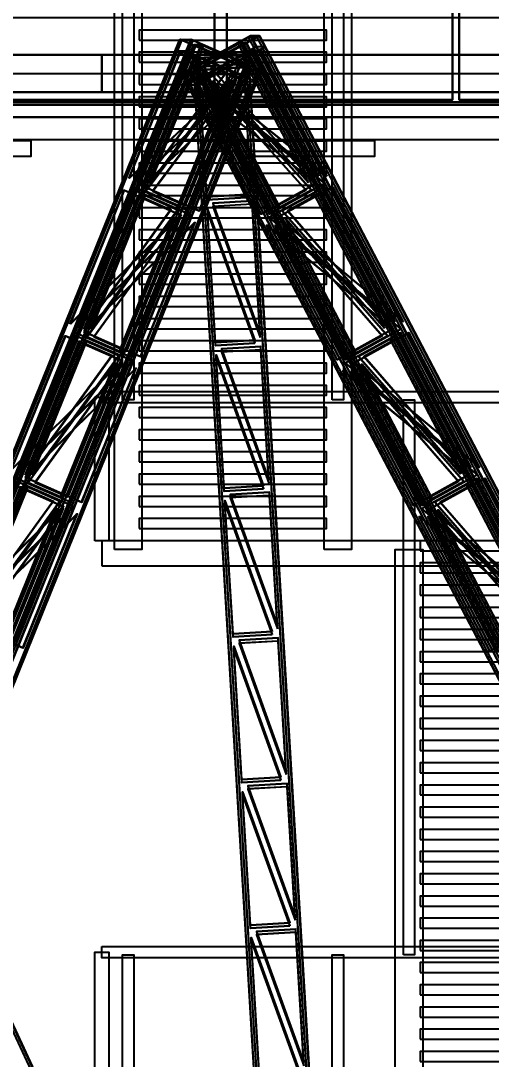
# Model space of a CAD drawing. Header units: millimetres. Extents: x -84906 to 117550, y -3000 to 338000.
# Drawn here: x 4050 to 7819, y 111956 to 120273 of the extents above; entities that cross this region are included whole.
import ezdxf

# ---------------------------------------------------------------- set-up
doc = ezdxf.new("R2010")
doc.units = ezdxf.units.MM
for name, color, linetype, lineweight in [('D-STR-CORE', 7, 'Continuous', 25), ('D-STR-DECK', 7, 'Continuous', 25), ('D-STR-DIM', 7, 'Continuous', 13), ('D-STR-STRC', 7, 'Continuous', 25)]:
    doc.layers.add(name, color=color, linetype=linetype, lineweight=lineweight)
doc.styles.add('OpenSansCondensed-Light', font='OpenSansCondensed-Light.ttf')
doc.styles.add('TOWER_UNICODE', font='Arial Unicode.ttf')
doc.dimstyles.new('EZDXF', dxfattribs={"dimtxt": 0.25, "dimasz": 0.175, "dimexe": 0.375, "dimexo": 0.125, "dimgap": 0.1, "dimtad": 1, "dimlfac": 100, "dimzin": 12, "dimdsep": 46, "dimtxsty": 'OpenSansCondensed-Light', "dimblk": 'ARCHTICK', "dimcen": 2.5, "dimazin": 3, "dimtfac": 0.5, "dimtmove": 2, "dimatfit": 3})

# ---------------------------------------------------------------- blocks, each defined once
blk = doc.blocks.new('_ARCHTICK')
at = {"color": 0, "linetype": 'BYBLOCK', "const_width": 0.15}
blk.add_lwpolyline([(-0.5, -0.5), (0.5, 0.5)], dxfattribs=at)

msp = doc.modelspace()

# ---------------------------------------------------------------- linework, layer by layer
at = {"layer": 'D-STR-CORE'}
for points in [[(4865, 117238.3), (4865, 121684.2), (4955, 121684.2), (4955, 117238.3)], [(6545, 117238.3), (6545, 121684.2), (6635, 121684.2), (6635, 117238.3)], [(4800, 116038.3), (4800, 120484.2), (5020, 120484.2), (5020, 116038.3)], [(6480, 116038.3), (6480, 120484.2), (6700, 120484.2), (6700, 116038.3)], [(5000, 120118.5), (6500, 120118.5), (6500, 120198.5), (5000, 120198.5)], [(5000, 119940.7), (6500, 119940.7), (6500, 120020.7), (5000, 120020.7)], [(5000, 119762.8), (6500, 119762.8), (6500, 119842.8), (5000, 119842.8)], [(5000, 119585), (6500, 119585), (6500, 119665), (5000, 119665)], [(5000, 119407.2), (6500, 119407.2), (6500, 119487.2), (5000, 119487.2)], [(5000, 119229.3), (6500, 119229.3), (6500, 119309.3), (5000, 119309.3)], [(5000, 119051.5), (6500, 119051.5), (6500, 119131.5), (5000, 119131.5)], [(5000, 118873.7), (6500, 118873.7), (6500, 118953.7), (5000, 118953.7)], [(5000, 118695.8), (6500, 118695.8), (6500, 118775.8), (5000, 118775.8)], [(5000, 118518), (6500, 118518), (6500, 118598), (5000, 118598)], [(5000, 118340.2), (6500, 118340.2), (6500, 118420.2), (5000, 118420.2)], [(5000, 118162.3), (6500, 118162.3), (6500, 118242.3), (5000, 118242.3)], [(5000, 117984.5), (6500, 117984.5), (6500, 118064.5), (5000, 118064.5)], [(5000, 117806.7), (6500, 117806.7), (6500, 117886.7), (5000, 117886.7)], [(5000, 117628.8), (6500, 117628.8), (6500, 117708.8), (5000, 117708.8)], [(5000, 117451), (6500, 117451), (6500, 117531), (5000, 117531)], [(4700, 117303.3), (9300, 117303.3), (9300, 117213.3), (4700, 117213.3)], [(5000, 117273.2), (6500, 117273.2), (6500, 117353.2), (5000, 117353.2)], [(4645, 116108.3), (4645, 117258.3), (4755, 117258.3), (4755, 116108.3)], [(7115, 112792.5), (7115, 117238.3), (7205, 117238.3), (7205, 112792.5)], [(5000, 117095.3), (6500, 117095.3), (6500, 117175.3), (5000, 117175.3)], [(5000, 116917.5), (6500, 116917.5), (6500, 116997.5), (5000, 116997.5)], [(5000, 116739.7), (6500, 116739.7), (6500, 116819.7), (5000, 116819.7)], [(5000, 116561.8), (6500, 116561.8), (6500, 116641.8), (5000, 116641.8)], [(5000, 116384), (6500, 116384), (6500, 116464), (5000, 116464)], [(5000, 116206.2), (6500, 116206.2), (6500, 116286.2), (5000, 116286.2)], [(4700, 115908.3), (9300, 115908.3), (9300, 116108.3), (4700, 116108.3)], [(7050, 111592.5), (7050, 116038.3), (7270, 116038.3), (7270, 111592.5)], [(7250, 116028.3), (8750, 116028.3), (8750, 116108.3), (7250, 116108.3)], [(7250, 115850.5), (8750, 115850.5), (8750, 115930.5), (7250, 115930.5)], [(7250, 115672.7), (8750, 115672.7), (8750, 115752.7), (7250, 115752.7)], [(7250, 115494.8), (8750, 115494.8), (8750, 115574.8), (7250, 115574.8)], [(7250, 115317), (8750, 115317), (8750, 115397), (7250, 115397)], [(7250, 115139.2), (8750, 115139.2), (8750, 115219.2), (7250, 115219.2)], [(7250, 114961.3), (8750, 114961.3), (8750, 115041.3), (7250, 115041.3)], [(7250, 114783.5), (8750, 114783.5), (8750, 114863.5), (7250, 114863.5)], [(7250, 114605.7), (8750, 114605.7), (8750, 114685.7), (7250, 114685.7)], [(7250, 114427.8), (8750, 114427.8), (8750, 114507.8), (7250, 114507.8)], [(7250, 114250), (8750, 114250), (8750, 114330), (7250, 114330)], [(7250, 114072.2), (8750, 114072.2), (8750, 114152.2), (7250, 114152.2)], [(7250, 113894.3), (8750, 113894.3), (8750, 113974.3), (7250, 113974.3)], [(7250, 113716.5), (8750, 113716.5), (8750, 113796.5), (7250, 113796.5)], [(7250, 113538.7), (8750, 113538.7), (8750, 113618.7), (7250, 113618.7)], [(7250, 113360.8), (8750, 113360.8), (8750, 113440.8), (7250, 113440.8)], [(7250, 113183), (8750, 113183), (8750, 113263), (7250, 113263)], [(7250, 113005.2), (8750, 113005.2), (8750, 113085.2), (7250, 113085.2)], [(7250, 112827.3), (8750, 112827.3), (8750, 112907.3), (7250, 112907.3)], [(4645, 111662.5), (4645, 112812.5), (4755, 112812.5), (4755, 111662.5)], [(4700, 112857.5), (9300, 112857.5), (9300, 112767.5), (4700, 112767.5)], [(4865, 108346.7), (4865, 112792.5), (4955, 112792.5), (4955, 108346.7)], [(6545, 108346.7), (6545, 112792.5), (6635, 112792.5), (6635, 108346.7)], [(7250, 112649.5), (8750, 112649.5), (8750, 112729.5), (7250, 112729.5)], [(7250, 112471.7), (8750, 112471.7), (8750, 112551.7), (7250, 112551.7)], [(7250, 112293.8), (8750, 112293.8), (8750, 112373.8), (7250, 112373.8)], [(7250, 112116), (8750, 112116), (8750, 112196), (7250, 112196)], [(7250, 111938.2), (8750, 111938.2), (8750, 112018.2), (7250, 112018.2)]]:
    msp.add_lwpolyline(points, close=True, dxfattribs=at)
at = {"layer": 'D-STR-DECK'}
for points in [[(-11014.6, 119500), (-11070, 120300), (11070, 120300), (11014.6, 119500)], [(-11014.6, 119500), (-11070, 120300), (11070, 120300), (11014.6, 119500)], [(-13297.5, 119700), (-13297.5, 120000), (13297.5, 120000), (13297.5, 119700)], [(-13297.5, 119700), (-13297.5, 120000), (13297.5, 120000), (13297.5, 119700)], [(-13297.5, 119700), (4700, 119700), (4700, 120000), (-13297.5, 120000)], [(4700, 119700), (9300, 119700), (9300, 120000), (4700, 120000)], [(4700, 119700), (9300, 119700), (9300, 120000), (4700, 120000)], [(-11014.6, 119500), (-11014.6, 119850), (11014.6, 119850), (11014.6, 119500)], [(-11014.6, 119500), (-11014.6, 119850), (11014.6, 119850), (11014.6, 119500)], [(-11014.6, 119320), (-11014.6, 119500), (11014.6, 119500), (11014.6, 119320)], [(-11014.6, 119320), (-11014.6, 119500), (11014.6, 119500), (11014.6, 119320)], [(3479.6, 119315), (4130.5, 119315), (4130.5, 119185), (3479.6, 119185)], [(3479.6, 119315), (4130.5, 119315), (4130.5, 119185), (3479.6, 119185)], [(5799.3, 119315), (6884.2, 119315), (6884.2, 119185), (5799.3, 119185)], [(5799.3, 119315), (6884.2, 119315), (6884.2, 119185), (5799.3, 119185)]]:
    msp.add_lwpolyline(points, close=True, dxfattribs=at)
at = {"layer": 'D-STR-STRC'}
for points in [[(-11303.4, 120400), (-11303.4, 119600), (11303.4, 119600), (11303.4, 120400)], [(11303.4, 120400), (11303.4, 119600), (-11303.4, 119600), (-11303.4, 120400)], [(3795.3, 120360), (3795.3, 119640), (5601.7, 119640), (5601.7, 120360)], [(5601.7, 120360), (5601.7, 119640), (3795.3, 119640), (3795.3, 120360)], [(5601.7, 120400), (5601.7, 120400), (5601.7, 119600), (5601.7, 119600)], [(5601.7, 120400), (5601.7, 120400), (5601.7, 119600), (5601.7, 119600)], [(5701.7, 120400), (5701.7, 120400), (5701.7, 119600), (5701.7, 119600)], [(5701.7, 120400), (5701.7, 120400), (5701.7, 119600), (5701.7, 119600)], [(5701.7, 120360), (5701.7, 119640), (7508.1, 119640), (7508.1, 120360)], [(7508.1, 120360), (7508.1, 119640), (5701.7, 119640), (5701.7, 120360)], [(7563.1, 120360), (7563.1, 119640), (9392, 119640), (9392, 120360)], [(9392, 120360), (9392, 119640), (7563.1, 119640), (7563.1, 120360)], [(-328.3, 106124.2), (237.1, 105875.8), (5888.8, 119875.8), (5323.4, 120124.2)], [(-323.7, 106124.2), (241.6, 105875.8), (5893.4, 119875.8), (5328, 120124.2)], [(6807.4, 106138.2), (6248.7, 105861.8), (-243.3, 119861.8), (315.5, 120138.2)], [(-241.6, 106124.2), (323.7, 105875.8), (5975.4, 119875.8), (5410.1, 120124.2)], [(6811.4, 106138.2), (6252.7, 105861.8), (-239.3, 119861.8), (319.5, 120138.2)], [(-237.1, 106124.2), (328.3, 105875.8), (5980, 119875.8), (5414.6, 120124.2)], [(5323.4, 120124.2), (5414.6, 120124.2), (5432.3, 120116.4), (5341.1, 120116.4)], [(5323.4, 120124.2), (5414.6, 120124.2), (5980, 119875.8), (5888.8, 119875.8)], [(13222.9, 106151.5), (12673.4, 105848.5), (5341.2, 119848.5), (5890.7, 120151.5)], [(5962.2, 120151.5), (5890.7, 120151.5), (5341.2, 119848.5), (5412.7, 119848.5)], [(13226.5, 106151.5), (12677, 105848.5), (5344.8, 119848.5), (5894.3, 120151.5)], [(13290.9, 106151.5), (12741.3, 105848.5), (5409.1, 119848.5), (5958.6, 120151.5)], [(13294.4, 106151.5), (12744.9, 105848.5), (5412.7, 119848.5), (5962.2, 120151.5)], [(5962.2, 120151.5), (5890.7, 120151.5), (5873.6, 120142), (5945, 120142)], [(-215.4, 106081.5), (155.6, 105918.5), (5807.3, 119918.5), (5436.3, 120081.5)], [(-210.9, 106081.5), (160.1, 105918.5), (5811.9, 119918.5), (5440.8, 120081.5)], [(-160.1, 106081.5), (210.9, 105918.5), (5862.6, 119918.5), (5491.6, 120081.5)], [(-155.6, 106081.5), (215.4, 105918.5), (5867.1, 119918.5), (5496.1, 120081.5)], [(5286.2, 120032), (5377.4, 120032), (5942.8, 119783.6), (5851.6, 119783.6)], [(6008.4, 120063.4), (5936.9, 120063.4), (5387.3, 119760.5), (5458.8, 119760.5)], [(6711.6, 106026.1), (6272.4, 106000.1), (5432.1, 120000.1), (5871.3, 120026.1)], [(5871.3, 120026.1), (5871.3, 119999.9), (5432.1, 119973.9), (5432.1, 120000.1)], [(6711.6, 106026.1), (6272.4, 106000.1), (5432.1, 120000.1), (5871.3, 120026.1)], [(5871.3, 119999.9), (5871.3, 120026.1), (5432.1, 120000.1), (5432.1, 119973.9)], [(6711.6, 106024.2), (6272.4, 105998.2), (5432.1, 119998.2), (5871.3, 120024.2)], [(6711.6, 106024.2), (6272.4, 105998.2), (5432.1, 119998.2), (5871.3, 120024.2)], [(5496.1, 120081.5), (5436.3, 120081.5), (5453.9, 120073.7), (5513.8, 120073.7)], [(5496.1, 120081.5), (5436.3, 120081.5), (5807.3, 119918.5), (5867.1, 119918.5)], [(13140.8, 106099.4), (12780.2, 105900.6), (5447.9, 119900.6), (5808.6, 120099.4)], [(5808.6, 120099.4), (5855.5, 120099.4), (5494.9, 119900.6), (5447.9, 119900.6)], [(13144.4, 106099.4), (12783.7, 105900.6), (5451.5, 119900.6), (5812.1, 120099.4)], [(6434, 119029.7), (5902.5, 120044.4), (5460.3, 119800.7)], [(6437.5, 119029.7), (5906.1, 120044.4), (5463.9, 119800.7)], [(13184.1, 106099.4), (12823.5, 105900.6), (5491.3, 119900.6), (5851.9, 120099.4)], [(13187.7, 106099.4), (12827.1, 105900.6), (5494.9, 119900.6), (5855.5, 120099.4)], [(6501.9, 119029.7), (5970.4, 120044.4), (5528.2, 119800.7)], [(6505.4, 119029.7), (5974, 120044.4), (5531.8, 119800.7)], [(5808.6, 120099.4), (5855.5, 120099.4), (5838.3, 120089.9), (5791.4, 120089.9)], [(5871.3, 120026.1), (5871.3, 119999.9), (5851.4, 119998.7), (5851.4, 120024.9)], [(5871.3, 119999.9), (5871.3, 120026.1), (5851.4, 120024.9), (5851.4, 119998.7)], [(4914.8, 119008.8), (5321.6, 120016.5), (5776.5, 119816.6)], [(4919.3, 119008.8), (5326.1, 120016.5), (5781.1, 119816.6)], [(5001.4, 119008.8), (5408.2, 120016.5), (5863.1, 119816.6)], [(5006, 119008.8), (5412.8, 120016.5), (5867.7, 119816.6)], [(5027.6, 118966.1), (5434.4, 119973.8), (5695, 119859.3)], [(5032.2, 118966.1), (5439, 119973.8), (5699.6, 119859.3)], [(5082.9, 118966.1), (5489.7, 119973.8), (5750.3, 119859.3)], [(5087.5, 118966.1), (5494.3, 119973.8), (5754.9, 119859.3)], [(5458.9, 119989.3), (5399.1, 119989.3), (5770.1, 119826.3), (5829.9, 119826.3)], [(6711.6, 106001.8), (6272.4, 105975.8), (5432.1, 119975.8), (5871.3, 120001.8)], [(6711.6, 106001.8), (6272.4, 105975.8), (5432.1, 119975.8), (5871.3, 120001.8)], [(5452.1, 120001.3), (5452.1, 119975.1), (5432.1, 119973.9), (5432.1, 120000.1)], [(5452.1, 119975.1), (5452.1, 120001.3), (5432.1, 120000.1), (5432.1, 119973.9)], [(6711.6, 105999.9), (6272.4, 105973.9), (5432.1, 119973.9), (5871.3, 119999.9)], [(6711.6, 105999.9), (6272.4, 105973.9), (5432.1, 119973.9), (5871.3, 119999.9)], [(5854.7, 120011.3), (5901.6, 120011.3), (5541, 119812.5), (5494.1, 119812.5)], [(6351.8, 118977.7), (5820.4, 119992.4), (5567.1, 119852.7)], [(6355.4, 118977.7), (5823.9, 119992.4), (5570.6, 119852.7)], [(6395.1, 118977.7), (5863.7, 119992.4), (5610.4, 119852.7)], [(6398.7, 118977.7), (5867.3, 119992.4), (5614, 119852.7)], [(5429.9, 119858), (5358.4, 119858), (5341.2, 119848.5), (5412.7, 119848.5)], [(5877.3, 119927), (5877.3, 119900.8), (5438.1, 119874.8), (5438.1, 119901)], [(5877.3, 119900.8), (5877.3, 119927), (5438.1, 119901), (5438.1, 119874.8)], [(5465.1, 119910.1), (5512, 119910.1), (5494.9, 119900.6), (5447.9, 119900.6)], [(5854.9, 118881.7), (5540.4, 118863.1), (5480.7, 119858.8)], [(5854.9, 118881.7), (5540.4, 118863.1), (5480.7, 119858.8)], [(5854.9, 118879.8), (5540.4, 118861.2), (5480.7, 119856.9)], [(5854.9, 118879.8), (5540.4, 118861.2), (5480.7, 119856.9)], [(5897.1, 118928.9), (5837.3, 119924.6), (5522.9, 119906)], [(5897.1, 118928.9), (5837.3, 119924.6), (5522.9, 119906)], [(5897.1, 118927), (5837.3, 119922.7), (5522.9, 119904.1)], [(5897.1, 118927), (5837.3, 119922.7), (5522.9, 119904.1)], [(5897.1, 118904.6), (5837.3, 119900.3), (5522.9, 119881.7)], [(5897.1, 118904.6), (5837.3, 119900.3), (5522.9, 119881.7)], [(5897.1, 118902.7), (5837.3, 119898.4), (5522.9, 119879.8)], [(5897.1, 118902.7), (5837.3, 119898.4), (5522.9, 119879.8)], [(5849.5, 119926.3), (5789.6, 119926.3), (5807.3, 119918.5), (5867.1, 119918.5)], [(5871.1, 119883.6), (5962.3, 119883.6), (5980, 119875.8), (5888.8, 119875.8)], [(5050.6, 118907.2), (5311.2, 118792.7), (5718, 119800.4)], [(5055.2, 118907.2), (5315.8, 118792.7), (5722.6, 119800.4)], [(5105.9, 118907.2), (5366.5, 118792.7), (5773.3, 119800.4)], [(5110.5, 118907.2), (5371.1, 118792.7), (5777.9, 119800.4)], [(5854.9, 118857.4), (5540.4, 118838.8), (5480.7, 119834.5)], [(5854.9, 118857.4), (5540.4, 118838.8), (5480.7, 119834.5)], [(5854.9, 118855.5), (5540.4, 118836.8), (5480.7, 119832.5)], [(5854.9, 118855.5), (5540.4, 118836.8), (5480.7, 119832.5)], [(6333.9, 118916.7), (6080.6, 118777.1), (5549.2, 119791.8)], [(6337.5, 118916.7), (6084.2, 118777.1), (5552.8, 119791.8)], [(6377.3, 118916.7), (6124, 118777.1), (5592.5, 119791.8)], [(6380.8, 118916.7), (6127.5, 118777.1), (5596.1, 119791.8)], [(4937.8, 118949.9), (5392.7, 118750), (5799.5, 119757.7)], [(4942.3, 118949.9), (5397.3, 118750), (5804.1, 119757.7)], [(5024.4, 118949.9), (5479.4, 118750), (5886.2, 119757.7)], [(5029, 118949.9), (5483.9, 118750), (5890.7, 119757.7)], [(6416.1, 118968.8), (5973.9, 118725), (5442.4, 119739.7)], [(6419.7, 118968.8), (5977.5, 118725), (5446, 119739.7)], [(6484, 118968.8), (6041.8, 118725), (5510.4, 119739.7)], [(6487.6, 118968.8), (6045.4, 118725), (5513.9, 119739.7)], [(7045, 117863.1), (6480.1, 118941.6), (6037.9, 118697.9)], [(7048.5, 117863.1), (6483.7, 118941.6), (6041.5, 118697.9)], [(7112.9, 117863.1), (6548, 118941.6), (6105.8, 118697.9)], [(7116.5, 117863.1), (6551.6, 118941.6), (6109.4, 118697.9)], [(4443.8, 117842.2), (4877.6, 118916.7), (5332.5, 118716.8)], [(4448.3, 117842.2), (4882.1, 118916.7), (5337.1, 118716.8)], [(4530.4, 117842.2), (4964.2, 118916.7), (5419.1, 118716.8)], [(4535, 117842.2), (4968.8, 118916.7), (5423.7, 118716.8)], [(4556.6, 117799.5), (4990.4, 118874), (5251, 118759.5)], [(4561.2, 117799.5), (4995, 118874), (5255.6, 118759.5)], [(4611.9, 117799.5), (5045.7, 118874), (5306.3, 118759.5)], [(4616.5, 117799.5), (5050.3, 118874), (5310.9, 118759.5)], [(6962.8, 117811), (6397.9, 118889.6), (6144.6, 118749.9)], [(6966.4, 117811), (6401.5, 118889.6), (6148.2, 118749.9)], [(7006.2, 117811), (6441.3, 118889.6), (6188, 118749.9)], [(7009.7, 117811), (6444.8, 118889.6), (6191.5, 118749.9)], [(5967.1, 117762.3), (5903.1, 118829.8), (5588.6, 118811.2)], [(5967.1, 117762.3), (5903.1, 118829.8), (5588.6, 118811.2)], [(5967.1, 117760.4), (5903.1, 118827.9), (5588.6, 118809.3)], [(5967.1, 117760.4), (5903.1, 118827.9), (5588.6, 118809.3)], [(5967.1, 117738), (5903.1, 118805.5), (5588.6, 118786.9)], [(5967.1, 117738), (5903.1, 118805.5), (5588.6, 118786.9)], [(5967.1, 117736), (5903.1, 118803.6), (5588.6, 118785)], [(5967.1, 117736), (5903.1, 118803.6), (5588.6, 118785)], [(4579.6, 117740.5), (4840.2, 117626), (5274, 118700.5)], [(4584.2, 117740.5), (4844.8, 117626), (5278.6, 118700.5)], [(4634.9, 117740.5), (4895.5, 117626), (5329.3, 118700.5)], [(4639.5, 117740.5), (4900.1, 117626), (5333.9, 118700.5)], [(5924.9, 117715), (5610.4, 117696.4), (5546.4, 118764)], [(5924.9, 117715), (5610.4, 117696.4), (5546.4, 118764)], [(5924.9, 117713.1), (5610.4, 117694.5), (5546.4, 118762)], [(5924.9, 117713.1), (5610.4, 117694.5), (5546.4, 118762)], [(5924.9, 117690.7), (5610.4, 117672.1), (5546.4, 118739.6)], [(5924.9, 117690.7), (5610.4, 117672.1), (5546.4, 118739.6)], [(5924.9, 117688.8), (5610.4, 117670.2), (5546.4, 118737.7)], [(5924.9, 117688.8), (5610.4, 117670.2), (5546.4, 118737.7)], [(6944.9, 117750.1), (6691.6, 117610.4), (6126.8, 118689)], [(6948.5, 117750.1), (6695.2, 117610.4), (6130.3, 118689)], [(6988.3, 117750.1), (6735, 117610.4), (6170.1, 118689)], [(6991.8, 117750.1), (6738.6, 117610.4), (6173.7, 118689)], [(4466.8, 117783.2), (4921.7, 117583.3), (5355.5, 118657.8)], [(4471.4, 117783.2), (4926.3, 117583.3), (5360.1, 118657.8)], [(4553.4, 117783.2), (5008.4, 117583.3), (5442.2, 118657.8)], [(4558, 117783.2), (5012.9, 117583.3), (5446.7, 118657.8)], [(7027.1, 117802.1), (6584.9, 117558.4), (6020, 118636.9)], [(7030.7, 117802.1), (6588.5, 117558.4), (6023.6, 118636.9)], [(7095, 117802.1), (6652.8, 117558.4), (6087.9, 118636.9)], [(7098.6, 117802.1), (6656.4, 117558.4), (6091.5, 118636.9)], [(7656, 116696.4), (7091.1, 117775), (6648.9, 117531.2)], [(7659.6, 116696.4), (7094.7, 117775), (6652.5, 117531.2)], [(7723.9, 116696.4), (7159, 117775), (6716.8, 117531.2)], [(7727.5, 116696.4), (7162.6, 117775), (6720.4, 117531.2)], [(3972.8, 116675.5), (4406.6, 117750), (4861.5, 117550.1)], [(3977.4, 116675.5), (4411.1, 117750), (4866.1, 117550.1)], [(4059.5, 116675.5), (4493.2, 117750), (4948.2, 117550.1)], [(4064, 116675.5), (4497.8, 117750), (4952.7, 117550.1)], [(4085.7, 116632.8), (4519.4, 117707.3), (4780, 117592.8)], [(4090.2, 116632.8), (4524, 117707.3), (4784.6, 117592.8)], [(4141, 116632.8), (4574.7, 117707.3), (4835.3, 117592.8)], [(4145.5, 116632.8), (4579.3, 117707.3), (4839.9, 117592.8)], [(7573.8, 116644.3), (7008.9, 117722.9), (6755.7, 117583.3)], [(7577.4, 116644.3), (7012.5, 117722.9), (6759.2, 117583.3)], [(7617.2, 116644.3), (7052.3, 117722.9), (6799, 117583.3)], [(7620.7, 116644.3), (7055.9, 117722.9), (6802.6, 117583.3)], [(6037.1, 116595.6), (5973.1, 117663.2), (5658.6, 117644.5)], [(6037.1, 116595.6), (5973.1, 117663.2), (5658.6, 117644.5)], [(6037.1, 116593.7), (5973.1, 117661.2), (5658.6, 117642.6)], [(6037.1, 116593.7), (5973.1, 117661.2), (5658.6, 117642.6)], [(6037.1, 116571.3), (5973.1, 117638.8), (5658.6, 117620.2)], [(6037.1, 116571.3), (5973.1, 117638.8), (5658.6, 117620.2)], [(6037.1, 116569.4), (5973.1, 117636.9), (5658.6, 117618.3)], [(6037.1, 116569.4), (5973.1, 117636.9), (5658.6, 117618.3)], [(4108.7, 116573.9), (4369.3, 116459.4), (4803, 117533.9)], [(4113.2, 116573.9), (4373.8, 116459.4), (4807.6, 117533.9)], [(4164, 116573.9), (4424.6, 116459.4), (4858.3, 117533.9)], [(4168.5, 116573.9), (4429.1, 116459.4), (4862.9, 117533.9)], [(5994.9, 116548.3), (5680.5, 116529.7), (5616.4, 117597.3)], [(5994.9, 116548.3), (5680.5, 116529.7), (5616.4, 117597.3)], [(5994.9, 116546.4), (5680.5, 116527.8), (5616.4, 117595.4)], [(5994.9, 116546.4), (5680.5, 116527.8), (5616.4, 117595.4)], [(5994.9, 116524), (5680.5, 116505.4), (5616.4, 117573)], [(5994.9, 116524), (5680.5, 116505.4), (5616.4, 117573)], [(5994.9, 116522.1), (5680.5, 116503.5), (5616.4, 117571.1)], [(5994.9, 116522.1), (5680.5, 116503.5), (5616.4, 117571.1)], [(3995.8, 116616.6), (4450.8, 116416.7), (4884.5, 117491.2)], [(4000.4, 116616.6), (4455.3, 116416.7), (4889.1, 117491.2)], [(4082.5, 116616.6), (4537.4, 116416.7), (4971.2, 117491.2)], [(4087, 116616.6), (4542, 116416.7), (4975.7, 117491.2)], [(7638.1, 116635.5), (7195.9, 116391.7), (6631, 117470.3)], [(7641.7, 116635.5), (7199.5, 116391.7), (6634.6, 117470.3)], [(7706, 116635.5), (7263.8, 116391.7), (6699, 117470.3)], [(7709.6, 116635.5), (7267.4, 116391.7), (6702.5, 117470.3)], [(7556, 116583.4), (7302.7, 116443.8), (6737.8, 117522.3)], [(7559.5, 116583.4), (7306.2, 116443.8), (6741.3, 117522.3)], [(7599.3, 116583.4), (7346, 116443.8), (6781.1, 117522.3)], [(7602.9, 116583.4), (7349.6, 116443.8), (6784.7, 117522.3)], [(3501.8, 115508.8), (3935.6, 116583.3), (4390.5, 116383.4)], [(3506.4, 115508.8), (3940.2, 116583.3), (4395.1, 116383.4)], [(3588.5, 115508.8), (4022.3, 116583.3), (4477.2, 116383.4)], [(3593, 115508.8), (4026.8, 116583.3), (4481.7, 116383.4)], [(3614.7, 115466.1), (4048.5, 116540.6), (4309.1, 116426.1)], [(3619.2, 115466.1), (4053, 116540.6), (4313.6, 116426.1)], [(3670, 115466.1), (4103.7, 116540.6), (4364.3, 116426.1)], [(3674.5, 115466.1), (4108.3, 116540.6), (4368.9, 116426.1)], [(8267, 115529.7), (7702.1, 116608.3), (7259.9, 116364.5)], [(8270.6, 115529.7), (7705.7, 116608.3), (7263.5, 116364.5)], [(8334.9, 115529.7), (7770, 116608.3), (7327.8, 116364.5)], [(8338.5, 115529.7), (7773.6, 116608.3), (7331.4, 116364.5)], [(8184.8, 115477.7), (7620, 116556.2), (7366.7, 116416.6)], [(8188.4, 115477.7), (7623.5, 116556.2), (7370.2, 116416.6)], [(8228.2, 115477.7), (7663.3, 116556.2), (7410, 116416.6)], [(8231.8, 115477.7), (7666.9, 116556.2), (7413.6, 116416.6)], [(6107.2, 115428.9), (6043.1, 116496.5), (5728.7, 116477.9)], [(6107.2, 115428.9), (6043.1, 116496.5), (5728.7, 116477.9)], [(6107.2, 115427), (6043.1, 116494.6), (5728.7, 116476)], [(6107.2, 115427), (6043.1, 116494.6), (5728.7, 116476)], [(6107.2, 115404.6), (6043.1, 116472.2), (5728.7, 116453.6)], [(6107.2, 115404.6), (6043.1, 116472.2), (5728.7, 116453.6)], [(6107.2, 115402.7), (6043.1, 116470.3), (5728.7, 116451.7)], [(6107.2, 115402.7), (6043.1, 116470.3), (5728.7, 116451.7)], [(3637.7, 115407.2), (3898.3, 115292.7), (4332.1, 116367.2)], [(3642.3, 115407.2), (3902.8, 115292.7), (4336.6, 116367.2)], [(3693, 115407.2), (3953.6, 115292.7), (4387.4, 116367.2)], [(3697.5, 115407.2), (3958.1, 115292.7), (4391.9, 116367.2)], [(6064.9, 115381.7), (5750.5, 115363.1), (5686.4, 116430.6)], [(6064.9, 115381.7), (5750.5, 115363.1), (5686.4, 116430.6)], [(6064.9, 115379.8), (5750.5, 115361.2), (5686.4, 116428.7)], [(6064.9, 115379.8), (5750.5, 115361.2), (5686.4, 116428.7)], [(6064.9, 115357.4), (5750.5, 115338.8), (5686.4, 116406.3)], [(6064.9, 115357.4), (5750.5, 115338.8), (5686.4, 116406.3)], [(6064.9, 115355.5), (5750.5, 115336.8), (5686.4, 116404.4)], [(6064.9, 115355.5), (5750.5, 115336.8), (5686.4, 116404.4)], [(3524.8, 115449.9), (3979.8, 115250), (4413.6, 116324.5)], [(3529.4, 115449.9), (3984.3, 115250), (4418.1, 116324.5)], [(3611.5, 115449.9), (4066.4, 115250), (4500.2, 116324.5)], [(3616, 115449.9), (4071, 115250), (4504.8, 116324.5)], [(8249.1, 115468.8), (7806.9, 115225), (7242.1, 116303.6)], [(8252.7, 115468.8), (7810.5, 115225), (7245.6, 116303.6)], [(8317, 115468.8), (7874.9, 115225), (7310, 116303.6)], [(8320.6, 115468.8), (7878.4, 115225), (7313.5, 116303.6)], [(8167, 115416.7), (7913.7, 115277.1), (7348.8, 116355.7)], [(8170.5, 115416.7), (7917.2, 115277.1), (7352.4, 116355.7)], [(8210.3, 115416.7), (7957, 115277.1), (7392.1, 116355.7)], [(8213.9, 115416.7), (7960.6, 115277.1), (7395.7, 116355.7)], [(6177.2, 114262.3), (6113.1, 115329.8), (5798.7, 115311.2)], [(6177.2, 114262.3), (6113.1, 115329.8), (5798.7, 115311.2)], [(6177.2, 114260.4), (6113.1, 115327.9), (5798.7, 115309.3)], [(6177.2, 114260.4), (6113.1, 115327.9), (5798.7, 115309.3)], [(6177.2, 114238), (6113.1, 115305.5), (5798.7, 115286.9)], [(6177.2, 114238), (6113.1, 115305.5), (5798.7, 115286.9)], [(6177.2, 114236), (6113.1, 115303.6), (5798.7, 115285)], [(6177.2, 114236), (6113.1, 115303.6), (5798.7, 115285)], [(6134.9, 114215), (5820.5, 114196.4), (5756.4, 115264)], [(6134.9, 114215), (5820.5, 114196.4), (5756.4, 115264)], [(6134.9, 114213.1), (5820.5, 114194.5), (5756.4, 115262)], [(6134.9, 114213.1), (5820.5, 114194.5), (5756.4, 115262)], [(6134.9, 114190.7), (5820.5, 114172.1), (5756.4, 115239.6)], [(6134.9, 114190.7), (5820.5, 114172.1), (5756.4, 115239.6)], [(6134.9, 114188.8), (5820.5, 114170.2), (5756.4, 115237.7)], [(6134.9, 114188.8), (5820.5, 114170.2), (5756.4, 115237.7)], [(6247.2, 113095.6), (6183.1, 114163.2), (5868.7, 114144.5)], [(6247.2, 113095.6), (6183.1, 114163.2), (5868.7, 114144.5)], [(6247.2, 113093.7), (6183.1, 114161.2), (5868.7, 114142.6)], [(6247.2, 113093.7), (6183.1, 114161.2), (5868.7, 114142.6)], [(6247.2, 113071.3), (6183.1, 114138.8), (5868.7, 114120.2)], [(6247.2, 113071.3), (6183.1, 114138.8), (5868.7, 114120.2)], [(6247.2, 113069.4), (6183.1, 114136.9), (5868.7, 114118.3)], [(6247.2, 113069.4), (6183.1, 114136.9), (5868.7, 114118.3)], [(6205, 113048.3), (5890.5, 113029.7), (5826.4, 114097.3)], [(6205, 113048.3), (5890.5, 113029.7), (5826.4, 114097.3)], [(6205, 113046.4), (5890.5, 113027.8), (5826.4, 114095.4)], [(6205, 113046.4), (5890.5, 113027.8), (5826.4, 114095.4)], [(6205, 113024), (5890.5, 113005.4), (5826.4, 114073)], [(6205, 113024), (5890.5, 113005.4), (5826.4, 114073)], [(6205, 113022.1), (5890.5, 113003.5), (5826.4, 114071.1)], [(6205, 113022.1), (5890.5, 113003.5), (5826.4, 114071.1)], [(6317.2, 111928.9), (6253.2, 112996.5), (5938.7, 112977.9)], [(6317.2, 111928.9), (6253.2, 112996.5), (5938.7, 112977.9)], [(6317.2, 111927), (6253.2, 112994.6), (5938.7, 112976)], [(6317.2, 111927), (6253.2, 112994.6), (5938.7, 112976)], [(6317.2, 111904.6), (6253.2, 112972.2), (5938.7, 112953.6)], [(6317.2, 111904.6), (6253.2, 112972.2), (5938.7, 112953.6)], [(6317.2, 111902.7), (6253.2, 112970.3), (5938.7, 112951.7)], [(6317.2, 111902.7), (6253.2, 112970.3), (5938.7, 112951.7)], [(6275, 111881.7), (5960.5, 111863.1), (5896.5, 112930.6)], [(6275, 111881.7), (5960.5, 111863.1), (5896.5, 112930.6)], [(6275, 111879.8), (5960.5, 111861.2), (5896.5, 112928.7)], [(6275, 111879.8), (5960.5, 111861.2), (5896.5, 112928.7)], [(6275, 111857.4), (5960.5, 111838.8), (5896.5, 112906.3)], [(6275, 111857.4), (5960.5, 111838.8), (5896.5, 112906.3)], [(6275, 111855.5), (5960.5, 111836.8), (5896.5, 112904.4)], [(6275, 111855.5), (5960.5, 111836.8), (5896.5, 112904.4)]]:
    msp.add_lwpolyline(points, close=True, dxfattribs=at)
for points in [[(-328.3, 106124.2), (5323.4, 120124.2)], [(-310.6, 106116.4), (5341.1, 120116.4)], [(-237.1, 106124.2), (5414.6, 120124.2)], [(-219.4, 106116.4), (5432.3, 120116.4)], [(6794, 106129.6), (302, 120129.6)], [(6811.4, 106138.2), (319.5, 120138.2)], [(5286.2, 120032), (5323.4, 120124.2)], [(5377.4, 120032), (5414.6, 120124.2)], [(13205.8, 106142), (5873.6, 120142)], [(13222.9, 106151.5), (5890.7, 120151.5)], [(5936.9, 120063.4), (5890.7, 120151.5)], [(13277.3, 106142), (5945, 120142)], [(13294.4, 106151.5), (5962.2, 120151.5)], [(6008.4, 120063.4), (5962.2, 120151.5)], [(-215.4, 106081.5), (5436.3, 120081.5)], [(-197.8, 106073.7), (5453.9, 120073.7)], [(-155.6, 106081.5), (5496.1, 120081.5)], [(-137.9, 106073.7), (5513.8, 120073.7)], [(5399.1, 119989.3), (5436.3, 120081.5)], [(5458.9, 119989.3), (5496.1, 120081.5)], [(13123.6, 106089.9), (5791.4, 120089.9)], [(13140.8, 106099.4), (5808.6, 120099.4)], [(5854.7, 120011.3), (5808.6, 120099.4)], [(13170.5, 106089.9), (5838.3, 120089.9)], [(6691.6, 106024.9), (5851.4, 120024.9)], [(6691.6, 106024.9), (5851.4, 120024.9)], [(13187.7, 106099.4), (5855.5, 120099.4)], [(5901.6, 120011.3), (5855.5, 120099.4)], [(6711.6, 106026.1), (5871.3, 120026.1)], [(5877.3, 119927), (5871.3, 120026.1)], [(6711.6, 106026.1), (5871.3, 120026.1)], [(5877.3, 119927), (5871.3, 120026.1)], [(6272.4, 106000.1), (5432.1, 120000.1)], [(5438.1, 119901), (5432.1, 120000.1)], [(6272.4, 106000.1), (5432.1, 120000.1)], [(5438.1, 119901), (5432.1, 120000.1)], [(6272.4, 105973.9), (5432.1, 119973.9)], [(5438.1, 119874.8), (5432.1, 119973.9)], [(6272.4, 105973.9), (5432.1, 119973.9)], [(5438.1, 119874.8), (5432.1, 119973.9)], [(6292.3, 106001.3), (5452.1, 120001.3)], [(6292.3, 106001.3), (5452.1, 120001.3)], [(6292.3, 105975.1), (5452.1, 119975.1)], [(6292.3, 105975.1), (5452.1, 119975.1)], [(6691.6, 105998.7), (5851.4, 119998.7)], [(6691.6, 105998.7), (5851.4, 119998.7)], [(6711.6, 105999.9), (5871.3, 119999.9)], [(5877.3, 119900.8), (5871.3, 119999.9)], [(6711.6, 105999.9), (5871.3, 119999.9)], [(5877.3, 119900.8), (5871.3, 119999.9)], [(137.9, 105926.3), (5789.6, 119926.3)], [(155.6, 105918.5), (5807.3, 119918.5)], [(197.8, 105926.3), (5849.5, 119926.3)], [(215.4, 105918.5), (5867.1, 119918.5)], [(219.4, 105883.6), (5871.1, 119883.6)], [(237.1, 105875.8), (5888.8, 119875.8)], [(310.6, 105883.6), (5962.3, 119883.6)], [(328.3, 105875.8), (5980, 119875.8)], [(12690.6, 105858), (5358.4, 119858)], [(12762.1, 105858), (5429.9, 119858)], [(12780.2, 105900.6), (5447.9, 119900.6)], [(5494.1, 119812.5), (5447.9, 119900.6)], [(12797.3, 105910.1), (5465.1, 119910.1)], [(12827.1, 105900.6), (5494.9, 119900.6)], [(5541, 119812.5), (5494.9, 119900.6)], [(12844.2, 105910.1), (5512, 119910.1)], [(5770.1, 119826.3), (5807.3, 119918.5)], [(5829.9, 119826.3), (5867.1, 119918.5)], [(5851.6, 119783.6), (5888.8, 119875.8)], [(5942.8, 119783.6), (5980, 119875.8)], [(12673.4, 105848.5), (5341.2, 119848.5)], [(5387.3, 119760.5), (5341.2, 119848.5)], [(12744.9, 105848.5), (5412.7, 119848.5)], [(5458.8, 119760.5), (5412.7, 119848.5)], [(-11303.4, 119620), (11303.4, 119620)], [(11303.4, 119620), (-11303.4, 119620)], [(-11303.4, 119600), (11303.4, 119600)], [(11303.4, 119600), (-11303.4, 119600)], [(5601.7, 119600), (5701.7, 119600)], [(5701.7, 119600), (5601.7, 119600)]]:
    msp.add_lwpolyline(points, dxfattribs=at)

# ---------------------------------------------------------------- dimensions: what is measured, and where the dimension line sits
at = {"layer": 'D-STR-DIM'}
for base, p2 in [((116500, 0), (0, 223550)), ((85000, 0), (0, 125000))]:
    msp.add_linear_dim(base=base, p1=(0, 0), p2=p2, angle=90, dimstyle='EZDXF', override={"dimtxt": 4200, "dimasz": 1875, "dimexe": 1050, "dimexo": 900, "dimgap": 1050, "dimtad": 1, "dimdec": 0, "dimlfac": 1, "dimlunit": 2, "dimtxsty": 'TOWER_UNICODE', "dimclrd": 7, "dimclre": 7, "dimclrt": 7}, dxfattribs=at).render()

doc.saveas('drawing.dxf')
